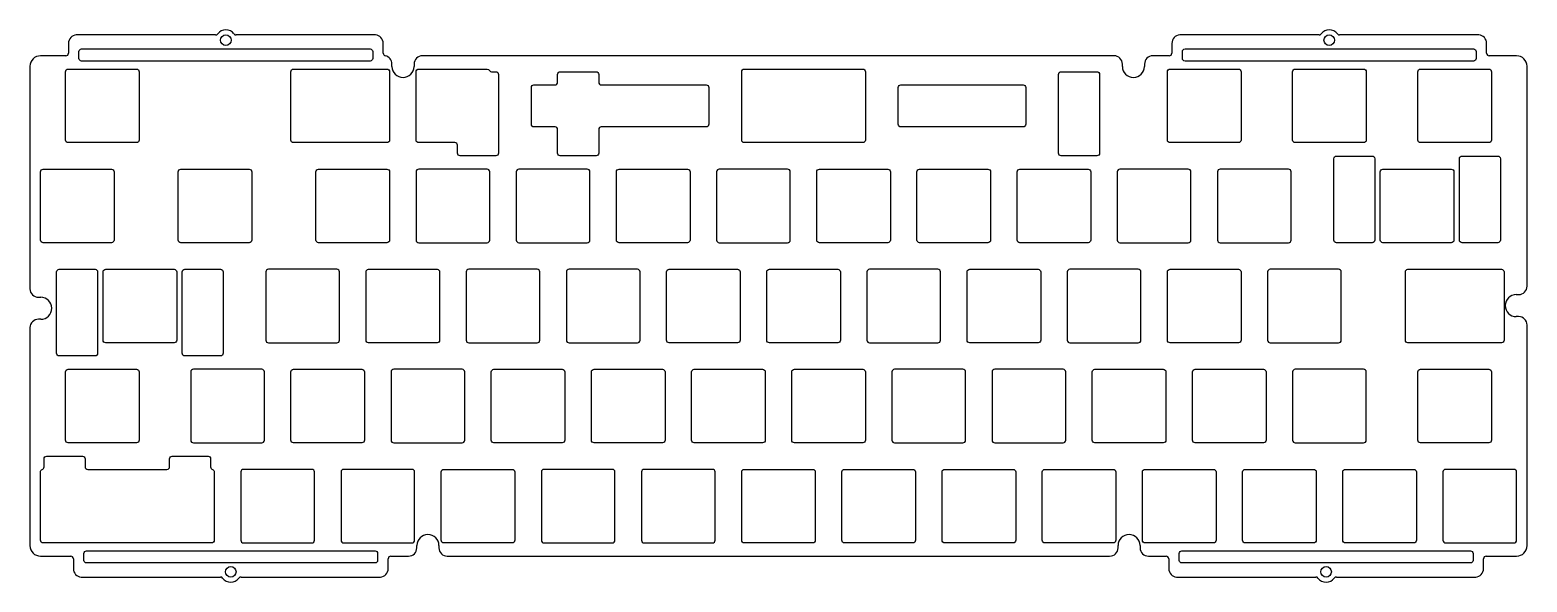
# Model space of a CAD drawing. Header units: millimetres. Extents: x -111 to 173, y 25 to 130.
import ezdxf

# ---------------------------------------------------------------- set-up
doc = ezdxf.new("R2010")
doc.units = ezdxf.units.MM
doc.layers.get('0').update_dxf_attribs({"linetype": 'CONTINUOUS'})

msp = doc.modelspace()

# ---------------------------------------------------------------- linework, layer by layer
for p, q in [((-76.09, 128.99), (-102.59, 128.99, 0)), ((-102.59, 128.99, 0), (-102.59, 128.99)), ((-45.69, 128.99, 0), (-72.19, 128.99)), ((-45.7, 128.99), (-45.69, 128.99, 0)), ((133.75, 128.99), (107.25, 128.99, 0)), ((107.25, 128.99, 0), (107.25, 128.99)), ((164.14, 128.99, 0), (137.64, 128.99)), ((164.14, 128.99), (164.14, 128.99, 0)), ((-104.07, 127.39), (-104.07, 125.52)), ((-44.21, 125.52), (-44.21, 127.39)), ((105.76, 127.39), (105.76, 125.52)), ((165.62, 125.52), (165.62, 127.39)), ((-111.39, 123.02), (-111.39, 80.67)), ((-104.57, 125.02), (-109.39, 125.02)), ((-42.55, 122.99), (-42.55, 123.46)), ((-38.35, 123.42), (-38.35, 122.99)), ((94.76, 125.02), (-36.75, 125.02)), ((96.36, 122.99), (96.36, 123.42)), ((100.56, 123.42), (100.56, 122.99)), ((105.26, 125.02), (102.16, 125.02)), ((171.31, 125.02), (166.12, 125.02)), ((173.31, 81.17), (173.31, 123.02)), ((-109.79, 79.07), (-109.34, 79.07)), ((171.26, 79.57), (171.71, 79.57)), ((-109.34, 74.87), (-109.79, 74.87)), ((171.71, 75.37), (171.26, 75.37)), ((-111.39, 73.27), (-111.39, 31.77)), ((173.31, 31.77), (173.31, 73.77)), ((-37.82, 31.37), (-37.82, 31.79)), ((-33.62, 31.79), (-33.62, 31.37)), ((95.53, 31.37), (95.53, 31.79)), ((99.73, 31.79), (99.73, 31.37)), ((-109.39, 29.77), (-103.63, 29.77)), ((-103.13, 29.27), (-103.13, 27.39)), ((-43.27, 27.39), (-43.27, 29.27)), ((-42.77, 29.77), (-39.42, 29.77)), ((-32.02, 29.77), (93.93, 29.77)), ((101.33, 29.77), (104.67, 29.77)), ((105.17, 29.27), (105.17, 27.39)), ((165.03, 27.39), (165.03, 29.27)), ((165.53, 29.77), (171.31, 29.77)), ((-101.65, 25.79), (-101.65, 25.79)), ((-101.65, 25.79), (-75.15, 25.79)), ((-71.25, 25.79), (-44.75, 25.79)), ((-44.75, 25.79), (-44.75, 25.79)), ((106.65, 25.79), (106.65, 25.79, 0)), ((106.65, 25.79, 0), (133.15, 25.79)), ((137.05, 25.79), (163.55, 25.79, 0)), ((163.55, 25.79, 0), (163.54, 25.79))]:
    msp.add_line(p, q)
for points in [[(-46.21, 125.82), (-46.21, 124.52, -0.414214), (-46.71, 124.02), (-101.57, 124.02, -0.414214), (-102.07, 124.52), (-102.07, 125.82, -0.414214), (-101.57, 126.32), (-46.71, 126.32, -0.414214)], [(163.62, 125.82), (163.62, 124.52, -0.414214), (163.12, 124.02), (108.26, 124.02, -0.414214), (107.76, 124.52), (107.76, 125.82, -0.414214), (108.26, 126.32), (163.12, 126.32, -0.414214)], [(-91.13, 108.49), (-104.13, 108.49, -0.414214), (-104.63, 108.99), (-104.63, 121.99, -0.414214), (-104.13, 122.49), (-91.13, 122.49, -0.414214), (-90.63, 121.99), (-90.63, 108.99, -0.414214)], [(-43.51, 108.49), (-61.27, 108.49, -0.414214), (-61.77, 108.99), (-61.77, 121.99, -0.414214), (-61.27, 122.49), (-43.51, 122.49, -0.414214), (-43.01, 121.99), (-43.01, 108.99, -0.414214)], [(-30.09, 107.99, 0.414214), (-30.59, 108.49), (-37.46, 108.49, -0.414214), (-37.96, 108.99), (-37.96, 121.99, -0.414214), (-37.46, 122.49), (-24.46, 122.49, -0.267949), (-24.02, 122.24, 0.267949), (-23.59, 121.99), (-22.79, 121.99, -0.414214), (-22.29, 121.49), (-22.29, 106.49, -0.414214), (-22.79, 105.99), (-29.59, 105.99, -0.414214), (-30.09, 106.49)], [(24.46, 122.49), (46.98, 122.49, -0.414214), (47.48, 121.99), (47.48, 108.99, -0.414214), (46.98, 108.49), (24.46, 108.49, -0.414214), (23.96, 108.99), (23.96, 121.99, -0.414214)], [(105.42, 122.49), (118.42, 122.49, -0.414214), (118.92, 121.99), (118.92, 108.99, -0.414214), (118.42, 108.49), (105.42, 108.49, -0.414214), (104.92, 108.99), (104.92, 121.99, -0.414214)], [(142.73, 121.99), (142.73, 108.99, -0.414214), (142.23, 108.49), (129.23, 108.49, -0.414214), (128.73, 108.99), (128.73, 121.99, -0.414214), (129.23, 122.49), (142.23, 122.49, -0.414214)], [(166.54, 121.99), (166.54, 108.99, -0.414214), (166.04, 108.49), (153.04, 108.49, -0.414214), (152.54, 108.99), (152.54, 121.99, -0.414214), (153.04, 122.49), (166.04, 122.49, -0.414214)], [(-2.74, 111.49, 0.414214), (-3.24, 110.99), (-3.24, 106.49, -0.414214), (-3.74, 105.99), (-10.54, 105.99, -0.414214), (-11.04, 106.49), (-11.04, 110.99, 0.414214), (-11.54, 111.49), (-15.54, 111.49, -0.414214), (-16.04, 111.99), (-16.04, 118.99, -0.414214), (-15.54, 119.49), (-11.54, 119.49, 0.414214), (-11.04, 119.99), (-11.04, 121.49, -0.414214), (-10.54, 121.99), (-3.74, 121.99, -0.414214), (-3.24, 121.49), (-3.24, 119.99, 0.414214), (-2.74, 119.49), (17.21, 119.49, -0.414214), (17.71, 118.99), (17.71, 111.99, -0.414214), (17.21, 111.49)], [(91.51, 105.99), (84.71, 105.99, -0.414214), (84.21, 106.49), (84.21, 121.49, -0.414214), (84.71, 121.99), (91.51, 121.99, -0.414214), (92.01, 121.49), (92.01, 106.49, -0.414214)], [(77.46, 111.49), (54.23, 111.49, -0.414214), (53.73, 111.99), (53.73, 118.99, -0.414214), (54.23, 119.49), (77.46, 119.49, -0.414214), (77.96, 118.99), (77.96, 111.99, -0.414214)], [(137.06, 105.94), (143.86, 105.94, -0.414214), (144.36, 105.44), (144.36, 89.94, -0.414214), (143.86, 89.44), (137.06, 89.44, -0.414214), (136.56, 89.94), (136.56, 105.44, -0.414214)], [(160.94, 105.94), (167.74, 105.94, -0.414214), (168.24, 105.44), (168.24, 89.94, -0.414214), (167.74, 89.44), (160.94, 89.44, -0.414214), (160.44, 89.94), (160.44, 105.44, -0.414214)], [(-95.39, 102.94), (-95.39, 89.94, -0.414214), (-95.89, 89.44), (-108.89, 89.44, -0.414214), (-109.39, 89.94), (-109.39, 102.94, -0.414214), (-108.89, 103.44), (-95.89, 103.44, -0.414214)], [(-69.2, 102.94), (-69.2, 89.94, -0.414214), (-69.7, 89.44), (-82.7, 89.44, -0.414214), (-83.2, 89.94), (-83.2, 102.94, -0.414214), (-82.7, 103.44), (-69.7, 103.44, -0.414214)], [(-56.51, 103.44), (-43.51, 103.44, -0.414214), (-43.01, 102.94), (-43.01, 89.94, -0.414214), (-43.51, 89.44), (-56.51, 89.44, -0.414214), (-57.01, 89.94), (-57.01, 102.94, -0.414214)], [(-37.96, 89.94, 0.414214), (-37.46, 89.44), (-24.46, 89.44, 0.414214), (-23.96, 89.94), (-23.96, 102.94, 0.414214), (-24.46, 103.44), (-37.46, 103.44, 0.414214), (-37.96, 102.94)], [(-18.91, 89.94, 0.414214), (-18.41, 89.44), (-5.41, 89.44, 0.414214), (-4.91, 89.94), (-4.91, 102.94, 0.414214), (-5.41, 103.44), (-18.41, 103.44, 0.414214), (-18.91, 102.94)], [(0.64, 103.44), (13.64, 103.44, -0.414214), (14.14, 102.94), (14.14, 89.94, -0.414214), (13.64, 89.44), (0.64, 89.44, -0.414214), (0.14, 89.94), (0.14, 102.94, -0.414214)], [(19.19, 89.94, 0.414214), (19.69, 89.44), (32.69, 89.44, 0.414214), (33.19, 89.94), (33.19, 102.94, 0.414214), (32.69, 103.44), (19.69, 103.44, 0.414214), (19.19, 102.94)], [(38.74, 103.44), (51.74, 103.44, -0.414214), (52.24, 102.94), (52.24, 89.94, -0.414214), (51.74, 89.44), (38.74, 89.44, -0.414214), (38.24, 89.94), (38.24, 102.94, -0.414214)], [(71.29, 102.94), (71.29, 89.94, -0.414214), (70.79, 89.44), (57.79, 89.44, -0.414214), (57.29, 89.94), (57.29, 102.94, -0.414214), (57.79, 103.44), (70.79, 103.44, -0.414214)], [(90.34, 102.94), (90.34, 89.94, -0.414214), (89.84, 89.44), (76.84, 89.44, -0.414214), (76.34, 89.94), (76.34, 102.94, -0.414214), (76.84, 103.44), (89.84, 103.44, -0.414214)], [(95.89, 103.44, 0.414214), (95.39, 102.94), (95.39, 89.94, 0.414214), (95.89, 89.44), (108.89, 89.44, 0.414214), (109.39, 89.94), (109.39, 102.94, 0.414214), (108.89, 103.44)], [(114.44, 89.94, 0.414214), (114.94, 89.44), (127.94, 89.44, 0.414214), (128.44, 89.94), (128.44, 102.94, 0.414214), (127.94, 103.44), (114.94, 103.44, 0.414214), (114.44, 102.94)], [(145.9, 103.44), (158.9, 103.44, -0.414214), (159.4, 102.94), (159.4, 89.94, -0.414214), (158.9, 89.44), (145.9, 89.44, -0.414214), (145.4, 89.94), (145.4, 102.94, -0.414214)], [(-99.02, 67.89), (-105.82, 67.89, -0.414214), (-106.32, 68.39), (-106.32, 83.89, -0.414214), (-105.82, 84.39), (-99.02, 84.39, -0.414214), (-98.52, 83.89), (-98.52, 68.39, -0.414214)], [(-83.99, 70.39), (-96.99, 70.39, -0.414214), (-97.49, 70.89), (-97.49, 83.89, -0.414214), (-96.99, 84.39), (-83.99, 84.39, -0.414214), (-83.49, 83.89), (-83.49, 70.89, -0.414214)], [(-75.15, 67.89), (-81.95, 67.89, -0.414214), (-82.45, 68.39), (-82.45, 83.89, -0.414214), (-81.95, 84.39), (-75.15, 84.39, -0.414214), (-74.65, 83.89), (-74.65, 68.39, -0.414214)], [(-52.53, 83.89, 0.414214), (-53.03, 84.39), (-66.03, 84.39, 0.414214), (-66.53, 83.89), (-66.53, 70.89, 0.414214), (-66.03, 70.39), (-53.03, 70.39, 0.414214), (-52.53, 70.89)], [(-46.98, 84.39), (-33.98, 84.39, -0.414214), (-33.48, 83.89), (-33.48, 70.89, -0.414214), (-33.98, 70.39), (-46.98, 70.39, -0.414214), (-47.48, 70.89), (-47.48, 83.89, -0.414214)], [(-27.93, 84.39, 0.414214), (-28.43, 83.89), (-28.43, 70.89, 0.414214), (-27.93, 70.39), (-14.93, 70.39, 0.414214), (-14.43, 70.89), (-14.43, 83.89, 0.414214), (-14.93, 84.39)], [(-8.88, 84.39, 0.414214), (-9.38, 83.89), (-9.38, 70.89, 0.414214), (-8.88, 70.39), (4.12, 70.39, 0.414214), (4.62, 70.89), (4.62, 83.89, 0.414214), (4.12, 84.39)], [(10.17, 84.39), (23.17, 84.39, -0.414214), (23.67, 83.89), (23.67, 70.89, -0.414214), (23.17, 70.39), (10.17, 70.39, -0.414214), (9.67, 70.89), (9.67, 83.89, -0.414214)], [(42.72, 83.89), (42.72, 70.89, -0.414214), (42.22, 70.39), (29.22, 70.39, -0.414214), (28.72, 70.89), (28.72, 83.89, -0.414214), (29.22, 84.39), (42.22, 84.39, -0.414214)], [(47.77, 70.89, 0.414214), (48.27, 70.39), (61.27, 70.39, 0.414214), (61.77, 70.89), (61.77, 83.89, 0.414214), (61.27, 84.39), (48.27, 84.39, 0.414214), (47.77, 83.89)], [(80.32, 70.39), (67.32, 70.39, -0.414214), (66.82, 70.89), (66.82, 83.89, -0.414214), (67.32, 84.39), (80.32, 84.39, -0.414214), (80.82, 83.89), (80.82, 70.89, -0.414214)], [(99.87, 83.89, 0.414214), (99.37, 84.39), (86.37, 84.39, 0.414214), (85.87, 83.89), (85.87, 70.89, 0.414214), (86.37, 70.39), (99.37, 70.39, 0.414214), (99.87, 70.89)], [(118.42, 70.39), (105.42, 70.39, -0.414214), (104.92, 70.89), (104.92, 83.89, -0.414214), (105.42, 84.39), (118.42, 84.39, -0.414214), (118.92, 83.89), (118.92, 70.89, -0.414214)], [(123.97, 70.89, 0.414214), (124.47, 70.39), (137.47, 70.39, 0.414214), (137.97, 70.89), (137.97, 83.89, 0.414214), (137.47, 84.39), (124.47, 84.39, 0.414214), (123.97, 83.89)], [(150.66, 84.39), (168.43, 84.39, -0.414214), (168.93, 83.89), (168.93, 70.89, -0.414214), (168.43, 70.39), (150.66, 70.39, -0.414214), (150.16, 70.89), (150.16, 83.89, -0.414214)], [(-104.13, 65.34), (-91.13, 65.34, -0.414214), (-90.63, 64.84), (-90.63, 51.84, -0.414214), (-91.13, 51.34), (-104.13, 51.34, -0.414214), (-104.63, 51.84), (-104.63, 64.84, -0.414214)], [(-66.82, 64.84, 0.414214), (-67.32, 65.34), (-80.32, 65.34, 0.414214), (-80.82, 64.84), (-80.82, 51.84, 0.414214), (-80.32, 51.34), (-67.32, 51.34, 0.414214), (-66.82, 51.84)], [(-61.27, 65.34), (-48.27, 65.34, -0.414214), (-47.77, 64.84), (-47.77, 51.84, -0.414214), (-48.27, 51.34), (-61.27, 51.34, -0.414214), (-61.77, 51.84), (-61.77, 64.84, -0.414214)], [(-29.22, 51.34, 0.414214), (-28.72, 51.84), (-28.72, 64.84, 0.414214), (-29.22, 65.34), (-42.22, 65.34, 0.414214), (-42.72, 64.84), (-42.72, 51.84, 0.414214), (-42.22, 51.34)], [(-9.67, 64.84), (-9.67, 51.84, -0.414214), (-10.17, 51.34), (-23.17, 51.34, -0.414214), (-23.67, 51.84), (-23.67, 64.84, -0.414214), (-23.17, 65.34), (-10.17, 65.34, -0.414214)], [(-4.12, 65.34), (8.88, 65.34, -0.414214), (9.38, 64.84), (9.38, 51.84, -0.414214), (8.88, 51.34), (-4.12, 51.34, -0.414214), (-4.62, 51.84), (-4.62, 64.84, -0.414214)], [(28.43, 64.84), (28.43, 51.84, -0.414214), (27.93, 51.34), (14.93, 51.34, -0.414214), (14.43, 51.84), (14.43, 64.84, -0.414214), (14.93, 65.34), (27.93, 65.34, -0.414214)], [(47.48, 64.84), (47.48, 51.84, -0.414214), (46.98, 51.34), (33.98, 51.34, -0.414214), (33.48, 51.84), (33.48, 64.84, -0.414214), (33.98, 65.34), (46.98, 65.34, -0.414214)], [(52.53, 51.84, 0.414214), (53.03, 51.34), (66.03, 51.34, 0.414214), (66.53, 51.84), (66.53, 64.84, 0.414214), (66.03, 65.34), (53.03, 65.34, 0.414214), (52.53, 64.84)], [(85.58, 64.84, 0.414214), (85.08, 65.34), (72.08, 65.34, 0.414214), (71.58, 64.84), (71.58, 51.84, 0.414214), (72.08, 51.34), (85.08, 51.34, 0.414214), (85.58, 51.84)], [(90.63, 51.84), (90.63, 64.84, -0.414214), (91.13, 65.34), (104.13, 65.34, -0.414214), (104.63, 64.84), (104.63, 51.84, -0.414214), (104.13, 51.34), (91.13, 51.34, -0.414214)], [(123.18, 51.34), (110.18, 51.34, -0.414214), (109.68, 51.84), (109.68, 64.84, -0.414214), (110.18, 65.34), (123.18, 65.34, -0.414214), (123.68, 64.84), (123.68, 51.84, -0.414214)], [(128.73, 51.84, 0.414214), (129.23, 51.34), (142.23, 51.34, 0.414214), (142.73, 51.84), (142.73, 64.84, 0.414214), (142.23, 65.34), (129.23, 65.34, 0.414214), (128.73, 64.84)], [(166.04, 51.34), (153.04, 51.34, -0.414214), (152.54, 51.84), (152.54, 64.84, -0.414214), (153.04, 65.34), (166.04, 65.34, -0.414214), (166.54, 64.84), (166.54, 51.84, -0.414214)], [(-77.03, 46.74, 0.323762), (-76.69, 46.27, -0.323762), (-76.34, 45.79), (-76.34, 32.79, -0.414214), (-76.84, 32.29), (-108.89, 32.29, -0.414214), (-109.39, 32.79), (-109.39, 45.79, -0.323762), (-109.05, 46.27, 0.323762), (-108.71, 46.74), (-108.71, 48.29, -0.414214), (-108.21, 48.79), (-101.41, 48.79, -0.414214), (-100.91, 48.29), (-100.91, 46.79, 0.414214), (-100.41, 46.29), (-85.33, 46.29, 0.414214), (-84.83, 46.79), (-84.83, 48.29, -0.414214), (-84.33, 48.79), (-77.53, 48.79, -0.414214), (-77.03, 48.29)], [(-71.29, 32.79, 0.414214), (-70.79, 32.29), (-57.79, 32.29, 0.414214), (-57.29, 32.79), (-57.29, 45.79, 0.414214), (-57.79, 46.29), (-70.79, 46.29, 0.414214), (-71.29, 45.79)], [(-52.24, 32.79, 0.414214), (-51.74, 32.29), (-38.74, 32.29, 0.414214), (-38.24, 32.79), (-38.24, 45.79, 0.414214), (-38.74, 46.29), (-51.74, 46.29, 0.414214), (-52.24, 45.79)], [(-33.19, 32.79), (-33.19, 45.79, -0.414214), (-32.69, 46.29), (-19.69, 46.29, -0.414214), (-19.19, 45.79), (-19.19, 32.79, -0.414214), (-19.69, 32.29), (-32.69, 32.29, -0.414214)], [(-14.14, 32.79, 0.414214), (-13.64, 32.29), (-0.64, 32.29, 0.414214), (-0.14, 32.79), (-0.14, 45.79, 0.414214), (-0.64, 46.29), (-13.64, 46.29, 0.414214), (-14.14, 45.79)], [(18.91, 45.79, 0.414214), (18.41, 46.29), (5.41, 46.29, 0.414214), (4.91, 45.79), (4.91, 32.79, 0.414214), (5.41, 32.29), (18.41, 32.29, 0.414214), (18.91, 32.79)], [(37.96, 45.79), (37.96, 32.79, -0.414214), (37.46, 32.29), (24.46, 32.29, -0.414214), (23.96, 32.79), (23.96, 45.79, -0.414214), (24.46, 46.29), (37.46, 46.29, -0.414214)], [(56.51, 32.29), (43.51, 32.29, -0.414214), (43.01, 32.79), (43.01, 45.79, -0.414214), (43.51, 46.29), (56.51, 46.29, -0.414214), (57.01, 45.79), (57.01, 32.79, -0.414214)], [(62.06, 32.79), (62.06, 45.79, -0.414214), (62.56, 46.29), (75.56, 46.29, -0.414214), (76.06, 45.79), (76.06, 32.79, -0.414214), (75.56, 32.29), (62.56, 32.29, -0.414214)], [(81.61, 46.29), (94.61, 46.29, -0.414214), (95.11, 45.79), (95.11, 32.79, -0.414214), (94.61, 32.29), (81.61, 32.29, -0.414214), (81.11, 32.79), (81.11, 45.79, -0.414214)], [(114.16, 45.79), (114.16, 32.79, -0.414214), (113.66, 32.29), (100.66, 32.29, -0.414214), (100.16, 32.79), (100.16, 45.79, -0.414214), (100.66, 46.29), (113.66, 46.29, -0.414214)], [(119.21, 32.79), (119.21, 45.79, -0.414214), (119.71, 46.29), (132.71, 46.29, -0.414214), (133.21, 45.79), (133.21, 32.79, -0.414214), (132.71, 32.29), (119.71, 32.29, -0.414214)], [(152.26, 45.79), (152.26, 32.79, -0.414214), (151.76, 32.29), (138.76, 32.29, -0.414214), (138.26, 32.79), (138.26, 45.79, -0.414214), (138.76, 46.29), (151.76, 46.29, -0.414214)], [(157.81, 46.29, 0.414214), (157.31, 45.79), (157.31, 32.79, 0.414214), (157.81, 32.29), (170.81, 32.29, 0.414214), (171.31, 32.79), (171.31, 45.79, 0.414214), (170.81, 46.29)], [(-45.77, 28.47), (-100.63, 28.47, -0.414214), (-101.13, 28.97), (-101.13, 30.27, -0.414214), (-100.63, 30.77), (-45.77, 30.77, -0.414214), (-45.27, 30.27), (-45.27, 28.97, -0.414214)], [(163.03, 30.27), (163.03, 28.97, -0.414214), (162.53, 28.47), (107.67, 28.47, -0.414214), (107.17, 28.97), (107.17, 30.27, -0.414214), (107.67, 30.77), (162.53, 30.77, -0.414214)]]:
    msp.add_lwpolyline(points, format="xyb", close=True)
for centre in [(-74.14, 128), (135.69, 128), (-73.2, 26.78), (135.1, 26.78)]:
    msp.add_circle(centre, 1)
for centre, radius, start, end in [((-102.47, 127.39), 1.6, 94.0777, 180), ((-76.09, 129.49), 0.5, 270, 322.6168), ((-74.14, 128), 1.95, 37.3832, 142.6168), ((-72.19, 129.49), 0.5, 217.3832, 270), ((-45.81, 127.39), 1.6, 0, 85.9351), ((107.36, 127.39), 1.6, 94.0863, 180), ((133.75, 129.49), 0.5, 270, 322.6168), ((135.69, 128), 1.95, 37.3832, 142.6168), ((137.64, 129.49), 0.5, 217.3832, 270), ((164.02, 127.39), 1.6, 0, 85.9351), ((-104.57, 125.52), 0.5, -90, 0), ((-43.71, 125.52), 0.5, 180, 257.9265), ((105.26, 125.52), 0.5, -90, 0), ((166.12, 125.52), 0.5, 180, 270), ((-109.39, 123.02), 2, 90, 180), ((-44.15, 123.46), 1.6, 0, 77.9265), ((-40.45, 122.99), 2.1, 180, 360), ((-36.75, 123.42), 1.6, 90, 180), ((94.76, 123.42), 1.6, 0, 90), ((98.46, 122.99), 2.1, 180, 360), ((102.16, 123.42), 1.6, 90, 180), ((171.31, 123.02), 2, 0, 90), ((-109.79, 80.67), 1.6, 180, 270), ((171.71, 81.17), 1.6, -90, 0), ((-109.34, 76.97), 2.1, -90, 90), ((171.26, 77.47), 2.1, 90, 270), ((-109.79, 73.27), 1.6, 90, 180), ((171.71, 73.77), 1.6, 0, 90), ((-109.39, 31.77), 2, 180, 270), ((-39.42, 31.37), 1.6, 270, 360), ((-35.72, 31.79), 2.1, 0, 180), ((-32.02, 31.37), 1.6, 180, 270), ((93.93, 31.37), 1.6, 270, 360), ((97.63, 31.79), 2.1, 0, 180), ((101.33, 31.37), 1.6, 180, 270), ((171.31, 31.77), 2, -90, 0), ((-103.63, 29.27), 0.5, 0, 90), ((-42.77, 29.27), 0.5, 90, 180), ((104.67, 29.27), 0.5, 0, 90), ((165.53, 29.27), 0.5, 90, 180), ((-101.53, 27.39), 1.6, 180, 265.8603), ((-75.15, 25.29), 0.5, 37.3832, 90), ((-71.25, 25.29), 0.5, 90, 142.6168), ((-44.87, 27.39), 1.6, -85.8603, 0), ((106.77, 27.39), 1.6, 180, 265.8882), ((133.15, 25.29), 0.5, 37.3832, 90), ((137.05, 25.29), 0.5, 90, 142.6168), ((163.43, 27.39), 1.6, -85.9034, 0), ((-73.2, 26.78), 1.95, 217.3832, 322.6168), ((135.1, 26.78), 1.95, 217.3832, 322.6168)]:
    msp.add_arc(centre, radius, start, end)

doc.saveas('drawing.dxf')
